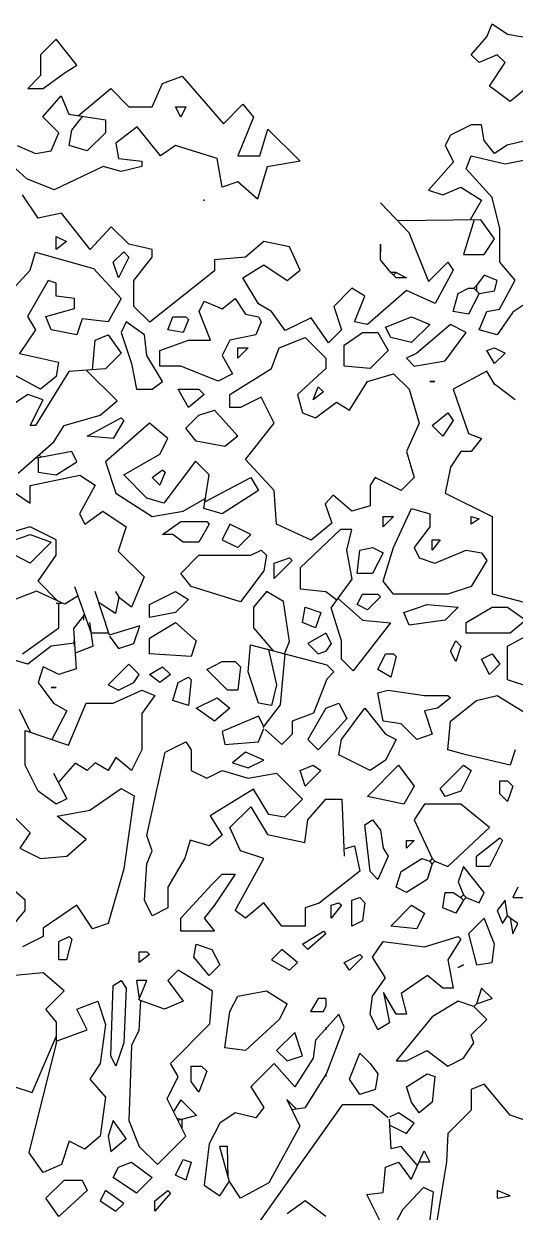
# Model space of a CAD drawing. Header units: millimetres. Extents: x 1211.91 to 1219.54, y 1029.16 to 1038.08.
# Drawn here: x 1215.802 to 1216.302, y 1036.826 to 1038.036 of the extents above; entities that cross this region are included whole.
import ezdxf

# ---------------------------------------------------------------- set-up
doc = ezdxf.new("R2010")
doc.units = ezdxf.units.MM
doc.header["$MEASUREMENT"] = 0
for name, color, linetype in [('Hojas01', 94, 'CONTINUOUS'), ('Hojas02', 62, 'CONTINUOUS'), ('Tronco', 34, 'CONTINUOUS')]:
    doc.layers.add(name, color=color, linetype=linetype)

msp = doc.modelspace()

# ---------------------------------------------------------------- linework, layer by layer
at = {"layer": 'Hojas01', "linetype": 'Continuous'}
for p, q in [((1215.9327, 1037.9516), (1215.9433, 1037.9754)), ((1215.9433, 1037.9754), (1215.9632, 1037.9829)), ((1215.9632, 1037.9829), (1216.0052, 1037.9343)), ((1215.8216, 1037.9413), (1215.8402, 1037.9626)), ((1215.8402, 1037.9626), (1215.848, 1037.9442)), ((1215.8576, 1037.9426), (1215.8905, 1037.9701)), ((1215.8905, 1037.9701), (1215.909, 1037.9516)), ((1215.909, 1037.9516), (1215.9327, 1037.9516)), ((1216.0052, 1037.9343), (1216.0251, 1037.9543)), ((1216.0251, 1037.9543), (1216.0357, 1037.9411)), ((1215.8377, 1037.9252), (1215.8216, 1037.9413)), ((1215.848, 1037.9442), (1215.8852, 1037.9384)), ((1215.8509, 1037.9279), (1215.8622, 1037.942)), ((1215.8852, 1037.9384), (1215.8852, 1037.9252)), ((1216.0357, 1037.9411), (1216.0198, 1037.9015)), ((1215.8298, 1037.9067), (1215.8377, 1037.9252)), ((1215.8482, 1037.912), (1215.8509, 1037.9279)), ((1215.8852, 1037.9252), (1215.8667, 1037.9067)), ((1215.9175, 1037.931), (1215.8958, 1037.9147)), ((1215.9412, 1037.9017), (1215.9175, 1037.931)), ((1216.0424, 1037.9015), (1216.0505, 1037.9289)), ((1216.0505, 1037.9289), (1216.0832, 1037.8962)), ((1216.2574, 1037.9331), (1216.2363, 1037.9226)), ((1216.268, 1037.9331), (1216.2574, 1037.9331)), ((1216.2706, 1037.9173), (1216.268, 1037.9331)), ((1215.7954, 1037.912), (1215.8139, 1037.9041)), ((1215.8667, 1037.9067), (1215.8482, 1037.912)), ((1215.8958, 1037.9147), (1215.8984, 1037.8988)), ((1215.9565, 1037.912), (1215.9412, 1037.9017)), ((1215.9987, 1037.8988), (1215.9565, 1037.912)), ((1216.2363, 1037.9226), (1216.231, 1037.912)), ((1216.231, 1037.912), (1216.2394, 1037.8954)), ((1216.2812, 1037.9041), (1216.2706, 1037.9173)), ((1216.2939, 1037.9126), (1216.2812, 1037.9041)), ((1216.3208, 1037.919), (1216.2939, 1037.9126)), ((1215.8051, 1037.8781), (1215.7745, 1037.906)), ((1215.8139, 1037.9041), (1215.8298, 1037.9067)), ((1216.0198, 1037.9015), (1216.0424, 1037.9015)), ((1216.2522, 1037.8883), (1216.2574, 1037.9015)), ((1216.2574, 1037.9015), (1216.2918, 1037.8935)), ((1216.2918, 1037.8935), (1216.3314, 1037.9015)), ((1215.883, 1037.8908), (1215.8329, 1037.8669)), ((1215.901, 1037.8856), (1215.883, 1037.8908)), ((1215.8984, 1037.8988), (1215.9222, 1037.8962)), ((1215.9222, 1037.8909), (1215.901, 1037.8856)), ((1215.9222, 1037.8962), (1215.9222, 1037.8909)), ((1216.004, 1037.8698), (1215.9987, 1037.8988)), ((1216.0499, 1037.8906), (1216.0398, 1037.8576)), ((1216.0832, 1037.8962), (1216.0499, 1037.8906)), ((1216.2394, 1037.8954), (1216.2141, 1037.8666)), ((1216.2786, 1037.8592), (1216.2522, 1037.8883)), ((1215.8329, 1037.8669), (1215.8051, 1037.8781)), ((1216.0198, 1037.8751), (1216.004, 1037.8698)), ((1216.0398, 1037.8576), (1216.0198, 1037.8751)), ((1216.2141, 1037.8666), (1216.2284, 1037.8619)), ((1216.2284, 1037.8619), (1216.2469, 1037.8698)), ((1216.2469, 1037.8698), (1216.268, 1037.8566)), ((1215.8166, 1037.8381), (1215.8007, 1037.8619)), ((1216.165, 1037.8539), (1216.1938, 1037.8236)), ((1216.268, 1037.8566), (1216.2564, 1037.8363)), ((1216.2865, 1037.8275), (1216.2786, 1037.8592)), ((1215.8403, 1037.8434), (1215.8166, 1037.8381)), ((1215.8696, 1037.8062), (1215.8403, 1037.8434)), ((1215.8911, 1037.8295), (1215.8696, 1037.8062)), ((1215.909, 1037.8117), (1215.8911, 1037.8295)), ((1216.2673, 1037.8364), (1216.183, 1037.8353)), ((1216.2603, 1037.8364), (1216.2495, 1037.8011)), ((1216.2812, 1037.817), (1216.2673, 1037.8364)), ((1216.2865, 1037.7932), (1216.2865, 1037.8275)), ((1216.1938, 1037.8236), (1216.214, 1037.7736)), ((1216.2706, 1037.8011), (1216.2812, 1037.817)), ((1215.8086, 1037.7853), (1215.8138, 1037.8034)), ((1215.8138, 1037.8034), (1215.8729, 1037.787)), ((1215.9327, 1037.8064), (1215.909, 1037.8117)), ((1215.9327, 1037.7985), (1215.9327, 1037.8064)), ((1216.0462, 1037.8143), (1216.0278, 1037.7985)), ((1216.0726, 1037.8091), (1216.0462, 1037.8143)), ((1216.0832, 1037.7853), (1216.0726, 1037.8091)), ((1215.9142, 1037.7747), (1215.9327, 1037.7985)), ((1216.0278, 1037.7985), (1215.9961, 1037.7959)), ((1215.9961, 1037.7959), (1215.9961, 1037.7845)), ((1216.0251, 1037.7774), (1216.0462, 1037.7906)), ((1216.0462, 1037.7906), (1216.07, 1037.7747)), ((1216.214, 1037.7736), (1216.2337, 1037.7932)), ((1216.2337, 1037.7932), (1216.239, 1037.7853)), ((1216.2495, 1037.8011), (1216.2706, 1037.8011)), ((1216.3021, 1037.775), (1216.2865, 1037.7932)), ((1215.7796, 1037.7536), (1215.8086, 1037.7853)), ((1215.8729, 1037.787), (1215.901, 1037.7563)), ((1215.9961, 1037.7845), (1215.9303, 1037.7322)), ((1216.07, 1037.7747), (1216.0832, 1037.7853)), ((1216.239, 1037.7853), (1216.2206, 1037.7512)), ((1215.827, 1037.7747), (1215.8057, 1037.7382)), ((1215.835, 1037.7721), (1215.827, 1037.7747)), ((1215.835, 1037.7589), (1215.835, 1037.7721)), ((1215.9142, 1037.7483), (1215.9142, 1037.7747)), ((1216.041, 1037.751), (1216.0251, 1037.7774)), ((1216.136, 1037.7668), (1216.1175, 1037.7483)), ((1216.1492, 1037.7589), (1216.136, 1037.7668)), ((1216.2861, 1037.7456), (1216.3021, 1037.775)), ((1216.3378, 1037.768), (1216.2999, 1037.7424)), ((1215.8535, 1037.7563), (1215.835, 1037.7589)), ((1215.8535, 1037.7462), (1215.8535, 1037.7563)), ((1215.901, 1037.7563), (1215.8878, 1037.7326)), ((1216.004, 1037.7457), (1216.0172, 1037.7563)), ((1216.0172, 1037.7563), (1216.0278, 1037.7404)), ((1216.1386, 1037.7325), (1216.1492, 1037.7589)), ((1216.1917, 1037.7644), (1216.1518, 1037.7299)), ((1216.2206, 1037.7512), (1216.1917, 1037.7644)), ((1215.8244, 1037.7382), (1215.8535, 1037.7462)), ((1215.9303, 1037.7322), (1215.9142, 1037.7483)), ((1215.9804, 1037.7433), (1215.9855, 1037.7536)), ((1215.9921, 1037.714), (1215.9804, 1037.7433)), ((1215.9855, 1037.7536), (1216.004, 1037.7457)), ((1216.0542, 1037.7431), (1216.041, 1037.751)), ((1216.068, 1037.7238), (1216.0542, 1037.7431)), ((1216.1175, 1037.7483), (1216.1254, 1037.7246)), ((1216.2654, 1037.7246), (1216.2733, 1037.7431)), ((1216.2733, 1037.7431), (1216.2861, 1037.7456)), ((1216.2999, 1037.7424), (1216.2838, 1037.7193)), ((1215.8057, 1037.7382), (1215.8139, 1037.7246)), ((1215.8298, 1037.7246), (1215.8244, 1037.7382)), ((1215.8616, 1037.7355), (1215.8562, 1037.7193)), ((1215.8878, 1037.7326), (1215.8616, 1037.7355)), ((1216.0278, 1037.7404), (1216.041, 1037.7378)), ((1216.0436, 1037.7325), (1216.0383, 1037.7193)), ((1216.041, 1037.7378), (1216.0436, 1037.7325)), ((1216.0944, 1037.7367), (1216.068, 1037.7238)), ((1216.112, 1037.7111), (1216.0944, 1037.7367)), ((1216.1518, 1037.7299), (1216.1386, 1037.7325)), ((1215.8139, 1037.7246), (1215.7978, 1037.7004)), ((1215.8562, 1037.7193), (1215.8298, 1037.7246)), ((1215.8746, 1037.714), (1215.8878, 1037.7193)), ((1215.8878, 1037.7193), (1215.901, 1037.7008)), ((1216.0383, 1037.7193), (1216.0119, 1037.714)), ((1216.1254, 1037.7246), (1216.112, 1037.7111)), ((1216.2838, 1037.7193), (1216.2654, 1037.7246)), ((1215.8719, 1037.6839), (1215.8746, 1037.714)), ((1215.9406, 1037.7035), (1215.9697, 1037.714)), ((1215.9697, 1037.714), (1215.9921, 1037.714)), ((1216.0119, 1037.714), (1216.004, 1037.6982)), ((1216.0542, 1037.685), (1216.0621, 1037.7061)), ((1216.0621, 1037.7061), (1216.0885, 1037.7167)), ((1216.0885, 1037.7167), (1216.1096, 1037.6955)), ((1215.7978, 1037.7004), (1215.8374, 1037.6916)), ((1215.901, 1037.7008), (1215.8851, 1037.6849)), ((1215.9406, 1037.6876), (1215.9406, 1037.7035)), ((1216.004, 1037.6982), (1216.0146, 1037.6797)), ((1216.1096, 1037.6955), (1216.1096, 1037.685)), ((1215.848, 1037.6819), (1215.8139, 1037.6269)), ((1215.8374, 1037.6916), (1215.835, 1037.6771)), ((1215.8851, 1037.6849), (1215.848, 1037.6819)), ((1215.8971, 1037.6522), (1215.8654, 1037.6834)), ((1215.962, 1037.6876), (1215.9406, 1037.6876)), ((1215.9998, 1037.6723), (1215.962, 1037.6876)), ((1216.0119, 1037.6586), (1216.0542, 1037.685)), ((1216.1096, 1037.685), (1216.0806, 1037.6586)), ((1216.2733, 1037.6823), (1216.239, 1037.6639)), ((1216.2812, 1037.6691), (1216.2733, 1037.6823)), ((1215.8192, 1037.6639), (1215.7902, 1037.6797)), ((1215.835, 1037.6771), (1215.8192, 1037.6639)), ((1216.0146, 1037.6797), (1215.9998, 1037.6723)), ((1216.1334, 1037.6427), (1216.1518, 1037.6718)), ((1216.1518, 1037.6718), (1216.1782, 1037.6797)), ((1216.1782, 1037.6797), (1216.1941, 1037.6639)), ((1215.806, 1037.6586), (1215.7664, 1037.6322)), ((1215.8218, 1037.6533), (1215.806, 1037.6586)), ((1216.0119, 1037.6454), (1216.0119, 1037.6586)), ((1216.0806, 1037.6586), (1216.0858, 1037.6401)), ((1216.1941, 1037.6639), (1216.2046, 1037.6295)), ((1216.239, 1037.6639), (1216.2548, 1037.619)), ((1216.3023, 1037.6533), (1216.2812, 1037.6691)), ((1215.8086, 1037.6269), (1215.8218, 1037.6533)), ((1215.8799, 1037.6375), (1215.8971, 1037.6522)), ((1216.0225, 1037.6454), (1216.0119, 1037.6454)), ((1216.0436, 1037.6559), (1216.0225, 1037.6454)), ((1216.0568, 1037.6295), (1216.0436, 1037.6559)), ((1216.099, 1037.6348), (1216.1202, 1037.6507)), ((1216.1202, 1037.6507), (1216.1334, 1037.6427)), ((1215.843, 1037.6269), (1215.8799, 1037.6375)), ((1216.0858, 1037.6401), (1216.099, 1037.6348)), ((1215.8139, 1037.6269), (1215.8086, 1037.6269)), ((1215.8325, 1037.6103), (1215.843, 1037.6269)), ((1215.9301, 1037.6295), (1215.8852, 1037.5899)), ((1215.9486, 1037.6137), (1215.9301, 1037.6295)), ((1216.0278, 1037.5926), (1216.0568, 1037.6295)), ((1216.2046, 1037.6295), (1216.1914, 1037.6005)), ((1215.7962, 1037.5786), (1215.8325, 1037.6103)), ((1215.9406, 1037.5979), (1215.9486, 1037.6137)), ((1216.2548, 1037.619), (1216.268, 1037.6137)), ((1216.268, 1037.6137), (1216.2574, 1037.6005)), ((1215.8509, 1037.6005), (1215.8133, 1037.5934)), ((1215.8197, 1037.5947), (1215.8174, 1037.5971)), ((1215.8562, 1037.5899), (1215.8509, 1037.6005)), ((1215.9037, 1037.5767), (1215.9406, 1037.5979)), ((1216.1914, 1037.6005), (1216.1994, 1037.5741)), ((1216.2469, 1037.6005), (1216.2363, 1037.5847)), ((1216.2574, 1037.6005), (1216.2469, 1037.6005)), ((1215.8166, 1037.594), (1215.8166, 1037.5794)), ((1215.835, 1037.5767), (1215.8562, 1037.5899)), ((1215.8852, 1037.5899), (1215.8958, 1037.5583)), ((1215.9769, 1037.5906), (1215.9447, 1037.548)), ((1215.9907, 1037.5769), (1215.9769, 1037.5906)), ((1216.0568, 1037.5609), (1216.0278, 1037.5926)), ((1216.2363, 1037.5847), (1216.231, 1037.5583)), ((1215.8086, 1037.5658), (1215.8591, 1037.5766)), ((1215.8166, 1037.5794), (1215.835, 1037.5767)), ((1215.8591, 1037.5766), (1215.8746, 1037.5662)), ((1215.9274, 1037.553), (1215.9037, 1037.5767)), ((1215.9853, 1037.5426), (1215.9907, 1037.5769)), ((1215.9863, 1037.5494), (1216.033, 1037.5741)), ((1216.033, 1037.5741), (1216.041, 1037.5609)), ((1216.1598, 1037.5741), (1216.1545, 1037.5662)), ((1216.1862, 1037.5609), (1216.1598, 1037.5741)), ((1216.1994, 1037.5741), (1216.1862, 1037.5609)), ((1215.7821, 1037.5659), (1215.8086, 1037.5481)), ((1215.8086, 1037.5481), (1215.8086, 1037.5658)), ((1215.8746, 1037.5662), (1215.8588, 1037.5371)), ((1216.041, 1037.5609), (1216.004, 1037.5371)), ((1216.0594, 1037.5266), (1216.0568, 1037.5609)), ((1216.1545, 1037.5662), (1216.1545, 1037.5451)), ((1215.8958, 1037.5583), (1215.9327, 1037.5345)), ((1215.9447, 1037.548), (1215.9274, 1037.553)), ((1215.9644, 1037.5398), (1215.9868, 1037.5526)), ((1215.9861, 1037.5476), (1215.9868, 1037.5527)), ((1216.1169, 1037.5562), (1216.1088, 1037.5473)), ((1216.136, 1037.5398), (1216.1169, 1037.5562)), ((1216.231, 1037.5583), (1216.2786, 1037.5345)), ((1215.8588, 1037.5371), (1215.8641, 1037.5266)), ((1215.8641, 1037.5266), (1215.8826, 1037.5398)), ((1215.8826, 1037.5398), (1215.9063, 1037.5239)), ((1215.9327, 1037.5345), (1215.9644, 1037.5398)), ((1216.004, 1037.5371), (1215.9853, 1037.5426)), ((1216.1088, 1037.5473), (1216.1154, 1037.5276)), ((1216.1545, 1037.5451), (1216.136, 1037.5398)), ((1216.0946, 1037.5103), (1216.0594, 1037.5266)), ((1216.1154, 1037.5276), (1216.0946, 1037.5103)), ((1216.2786, 1037.5345), (1216.2786, 1037.4557)), ((1215.8086, 1037.5239), (1215.7822, 1037.516)), ((1215.835, 1037.5107), (1215.8086, 1037.5239)), ((1215.9063, 1037.5239), (1215.898, 1037.499)), ((1216.1244, 1037.5213), (1216.0832, 1037.4822)), ((1216.136, 1037.5213), (1216.1244, 1037.5213)), ((1216.1307, 1037.5002), (1216.136, 1037.5213)), ((1215.835, 1037.4949), (1215.835, 1037.5107)), ((1216.1361, 1037.4707), (1216.1307, 1037.5002)), ((1215.8166, 1037.4685), (1215.835, 1037.4949)), ((1215.898, 1037.499), (1215.9245, 1037.4731)), ((1216.0832, 1037.4822), (1216.0832, 1037.4606)), ((1215.8365, 1037.4486), (1215.8166, 1037.4685)), ((1215.9245, 1037.4731), (1215.9116, 1037.4421)), ((1216.115, 1037.4414), (1216.1361, 1037.4707)), ((1215.8151, 1037.4583), (1215.7928, 1037.45)), ((1215.8438, 1037.4453), (1215.8151, 1037.4583)), ((1215.8564, 1037.4528), (1215.8438, 1037.4453)), ((1215.8535, 1037.4632), (1215.8706, 1037.4157)), ((1215.8892, 1037.4136), (1215.8746, 1037.4579)), ((1215.8988, 1037.4523), (1215.8955, 1037.4355)), ((1215.8997, 1037.4513), (1215.8958, 1037.4579)), ((1216.0489, 1037.4579), (1216.0357, 1037.4421)), ((1216.0663, 1037.4479), (1216.0489, 1037.4579)), ((1216.0832, 1037.4606), (1216.1096, 1037.4579)), ((1216.1096, 1037.4579), (1216.1208, 1037.4495)), ((1216.2786, 1037.4557), (1216.3192, 1037.4451)), ((1215.835, 1037.4461), (1215.8403, 1037.4461)), ((1215.8377, 1037.421), (1215.8377, 1037.4461)), ((1215.8955, 1037.4355), (1215.8779, 1037.4473)), ((1215.9116, 1037.4421), (1215.8997, 1037.4513)), ((1216.0357, 1037.4421), (1216.0357, 1037.421)), ((1216.0724, 1037.4071), (1216.0663, 1037.4479)), ((1216.1254, 1037.4078), (1216.115, 1037.4414)), ((1216.1219, 1037.4508), (1216.1466, 1037.4289)), ((1215.8628, 1037.4331), (1215.8525, 1037.4203)), ((1215.8628, 1037.4342), (1215.8628, 1037.4289)), ((1216.1466, 1037.4289), (1216.1751, 1037.426)), ((1215.8007, 1037.3946), (1215.8377, 1037.421)), ((1215.8525, 1037.4203), (1215.8555, 1037.3794)), ((1215.8725, 1037.4022), (1215.8694, 1037.4263)), ((1215.8884, 1037.4157), (1215.8704, 1037.4157)), ((1215.9202, 1037.423), (1215.8889, 1037.4135)), ((1215.9142, 1037.4051), (1215.9202, 1037.423)), ((1216.0357, 1037.421), (1216.0555, 1037.3979)), ((1216.1751, 1037.426), (1216.1373, 1037.3774)), ((1215.8535, 1037.4055), (1215.8298, 1037.4025)), ((1215.8538, 1037.4025), (1215.8534, 1037.4078)), ((1215.8894, 1037.4127), (1215.8984, 1037.3999)), ((1215.8984, 1037.3999), (1215.9142, 1037.4051)), ((1216.0304, 1037.3761), (1216.0329, 1037.4038)), ((1216.0329, 1037.4038), (1216.1103, 1037.3834)), ((1216.0674, 1037.3947), (1216.0724, 1037.4071)), ((1216.1254, 1037.3893), (1216.1254, 1037.4078)), ((1215.806, 1037.384), (1215.7796, 1037.3919)), ((1215.8298, 1037.4025), (1215.806, 1037.384)), ((1215.8725, 1037.4022), (1215.8543, 1037.3954)), ((1216.0489, 1037.3996), (1216.0538, 1037.3983)), ((1216.0511, 1037.3989), (1216.0594, 1037.3629)), ((1216.0634, 1037.3428), (1216.068, 1037.3945)), ((1215.8218, 1037.3814), (1215.8166, 1037.3655)), ((1215.8377, 1037.3735), (1215.8218, 1037.3814)), ((1215.8555, 1037.3794), (1215.8377, 1037.3735)), ((1216.1103, 1037.3834), (1216.1175, 1037.3761)), ((1216.1373, 1037.3774), (1216.1254, 1037.3893)), ((1216.041, 1037.3444), (1216.0304, 1037.3761)), ((1216.1103, 1037.3688), (1216.0968, 1037.334)), ((1216.1175, 1037.3761), (1216.1103, 1037.3688)), ((1215.8166, 1037.3655), (1215.8324, 1037.3444)), ((1215.8931, 1037.3444), (1215.9222, 1037.3576)), ((1215.9222, 1037.3576), (1215.9354, 1037.3523)), ((1216.0594, 1037.3629), (1216.0542, 1037.3418)), ((1215.8324, 1037.3444), (1215.8457, 1037.3365)), ((1215.8475, 1037.3015), (1215.8655, 1037.3444)), ((1215.8655, 1037.3444), (1215.8931, 1037.3444)), ((1215.9354, 1037.3523), (1215.9222, 1037.3339)), ((1216.0542, 1037.3418), (1216.041, 1037.3444)), ((1216.0455, 1037.3196), (1216.0634, 1037.3428)), ((1215.7973, 1037.3381), (1215.809, 1037.3146)), ((1215.8457, 1037.3365), (1215.8306, 1037.3073)), ((1215.9222, 1037.3339), (1215.9222, 1037.2969)), ((1216.041, 1037.3312), (1216.004, 1037.3154)), ((1216.0462, 1037.3207), (1216.041, 1037.3312)), ((1216.0968, 1037.334), (1216.0753, 1037.3259)), ((1216.041, 1037.3048), (1216.0465, 1037.3187)), ((1216.0753, 1037.3259), (1216.0753, 1037.3127)), ((1215.8034, 1037.2811), (1215.8034, 1037.3164)), ((1215.8034, 1037.3164), (1215.8475, 1037.3015)), ((1216.004, 1037.3154), (1216.0066, 1037.3022)), ((1216.0647, 1037.3022), (1216.0478, 1037.3175)), ((1216.0753, 1037.3127), (1216.0647, 1037.3022)), ((1215.9222, 1037.2969), (1215.9116, 1037.2758)), ((1215.9274, 1037.2097), (1215.9461, 1037.2943)), ((1215.9461, 1037.2943), (1215.967, 1037.3048)), ((1215.967, 1037.3048), (1215.9723, 1037.2969)), ((1215.9723, 1037.2969), (1215.9723, 1037.2758)), ((1216.0066, 1037.3022), (1216.041, 1037.3048)), ((1215.8542, 1037.2833), (1215.8376, 1037.2643)), ((1215.8667, 1037.2758), (1215.8542, 1037.2833)), ((1215.8746, 1037.2837), (1215.8667, 1037.2758)), ((1215.8878, 1037.2758), (1215.8746, 1037.2837)), ((1215.8958, 1037.289), (1215.8878, 1037.2758)), ((1215.9116, 1037.2758), (1215.8958, 1037.289)), ((1215.8166, 1037.2547), (1215.8034, 1037.2811)), ((1215.8324, 1037.2731), (1215.8459, 1037.2469)), ((1215.9723, 1037.2758), (1215.9882, 1037.2679)), ((1215.9882, 1037.2679), (1216.004, 1037.2758)), ((1216.004, 1037.2758), (1216.0304, 1037.2679)), ((1216.0304, 1037.2679), (1216.0594, 1037.2731)), ((1216.0594, 1037.2731), (1216.0858, 1037.2467)), ((1215.835, 1037.2415), (1215.8166, 1037.2547)), ((1215.8459, 1037.2469), (1215.835, 1037.2415)), ((1215.8694, 1037.2353), (1215.9012, 1037.2574)), ((1215.9012, 1037.2574), (1215.9144, 1037.25)), ((1215.9144, 1037.25), (1215.9037, 1037.1755)), ((1216.0359, 1037.2569), (1215.9916, 1037.2297)), ((1216.0515, 1037.2309), (1216.0359, 1037.2569)), ((1216.0858, 1037.2467), (1216.0674, 1037.2283)), ((1216.0911, 1037.2256), (1216.1096, 1037.2467)), ((1216.1096, 1037.2467), (1216.1257, 1037.2467)), ((1216.1257, 1037.2467), (1216.1281, 1037.1887)), ((1215.836, 1037.2293), (1215.8694, 1037.2353)), ((1216.0119, 1037.2177), (1216.033, 1037.2388)), ((1216.033, 1037.2388), (1216.0501, 1037.2106)), ((1215.7875, 1037.2335), (1215.8086, 1037.2124)), ((1215.8655, 1037.2057), (1215.836, 1037.2293)), ((1215.9916, 1037.2297), (1216.004, 1037.2098)), ((1216.0674, 1037.2283), (1216.0515, 1037.2309)), ((1216.0882, 1037.2025), (1216.0911, 1037.2256)), ((1215.8086, 1037.2124), (1215.7981, 1037.1966)), ((1215.9327, 1037.1939), (1215.9274, 1037.2097)), ((1216.004, 1037.2098), (1215.9908, 1037.1992)), ((1216.0225, 1037.1939), (1216.0119, 1037.2177)), ((1216.0501, 1037.2106), (1216.0882, 1037.2025)), ((1215.8459, 1037.1887), (1215.8655, 1037.2057)), ((1215.9715, 1037.2048), (1215.9659, 1037.1864)), ((1215.9908, 1037.1992), (1215.9715, 1037.2048)), ((1216.1295, 1037.1962), (1216.1386, 1037.1992)), ((1216.1386, 1037.1992), (1216.1439, 1037.1731)), ((1215.7981, 1037.1966), (1215.8192, 1037.186)), ((1215.8192, 1037.186), (1215.8459, 1037.1887)), ((1215.9274, 1037.1807), (1215.9327, 1037.1939)), ((1215.9659, 1037.1864), (1215.9486, 1037.157)), ((1216.0172, 1037.1332), (1216.0462, 1037.186)), ((1216.0462, 1037.186), (1216.0225, 1037.1939)), ((1215.9037, 1037.1755), (1215.8878, 1037.12)), ((1215.9248, 1037.1438), (1215.9274, 1037.1807)), ((1215.8034, 1037.1438), (1215.7822, 1037.1623)), ((1216.1439, 1037.1731), (1216.1027, 1037.1406)), ((1215.9486, 1037.157), (1215.9486, 1037.1359)), ((1215.8034, 1037.1332), (1215.8034, 1037.1438)), ((1215.856, 1037.1386), (1215.8218, 1037.1151)), ((1215.872, 1037.1147), (1215.856, 1037.1386)), ((1215.9327, 1037.1279), (1215.9248, 1037.1438)), ((1216.0462, 1037.1411), (1216.0278, 1037.1253)), ((1216.0647, 1037.1174), (1216.0462, 1037.1411)), ((1216.1027, 1037.1406), (1216.0885, 1037.1359)), ((1215.777, 1037.1015), (1215.8034, 1037.1332)), ((1215.9486, 1037.1359), (1215.9327, 1037.1279)), ((1216.0278, 1037.1253), (1216.0172, 1037.1332)), ((1216.0885, 1037.1359), (1216.0885, 1037.1174)), ((1215.8218, 1037.1151), (1215.8218, 1037.1068)), ((1215.8878, 1037.12), (1215.872, 1037.1147)), ((1216.0885, 1037.1174), (1216.0647, 1037.1174)), ((1215.8218, 1037.1068), (1215.8007, 1037.0963)), ((1216.1571, 1037.0857), (1216.1677, 1037.1015)), ((1216.1677, 1037.1015), (1216.2099, 1037.0963)), ((1216.2099, 1037.0963), (1216.2442, 1037.1068)), ((1216.2469, 1037.1042), (1216.2337, 1037.0831)), ((1216.2442, 1037.1068), (1216.2469, 1037.1042)), ((1216.1703, 1037.0646), (1216.1571, 1037.0857)), ((1216.2337, 1037.0831), (1216.239, 1037.054)), ((1215.8218, 1037.0699), (1215.7928, 1037.0672)), ((1215.843, 1037.0514), (1215.8218, 1037.0699)), ((1215.9591, 1037.0725), (1215.9486, 1037.0619)), ((1215.9941, 1037.051), (1215.9591, 1037.0725)), ((1216.1571, 1037.0461), (1216.1703, 1037.0646)), ((1216.2128, 1037.0671), (1216.1862, 1037.0486)), ((1216.2284, 1037.054), (1216.2128, 1037.0671)), ((1215.9274, 1037.0619), (1215.9169, 1037.0619)), ((1215.9169, 1037.0619), (1215.9195, 1037.0435)), ((1215.919, 1037.0421), (1215.9274, 1037.0619)), ((1215.9486, 1037.0619), (1215.9644, 1037.0408)), ((1216.239, 1037.054), (1216.2284, 1037.054)), ((1215.8245, 1037.0329), (1215.843, 1037.0514)), ((1215.8562, 1037.0329), (1215.8773, 1037.0408)), ((1215.9451, 1037.0326), (1215.9198, 1037.0419)), ((1215.9644, 1037.0408), (1215.9451, 1037.0326)), ((1215.9915, 1037.0177), (1215.9941, 1037.051)), ((1216.1545, 1037.0276), (1216.1571, 1037.0461)), ((1216.1809, 1037.0276), (1216.1682, 1037.0498)), ((1216.1682, 1037.0498), (1216.1744, 1037.019)), ((1216.1862, 1037.0486), (1216.1914, 1037.0276)), ((1215.8352, 1037.0196), (1215.8245, 1037.0329)), ((1215.8667, 1037.0118), (1215.8562, 1037.0329)), ((1215.8353, 1036.9983), (1215.8352, 1037.0196)), ((1215.9512, 1036.9775), (1215.9915, 1037.0177)), ((1216.1227, 1037.0278), (1216.099, 1037.0012)), ((1216.1281, 1037.0144), (1216.1227, 1037.0278)), ((1216.1624, 1037.0118), (1216.1545, 1037.0276)), ((1216.1744, 1037.019), (1216.1624, 1037.0118)), ((1216.1914, 1037.0276), (1216.1809, 1037.0276)), ((1215.8105, 1036.9478), (1215.8353, 1037.0056)), ((1215.836, 1037.0006), (1215.8667, 1037.0118)), ((1216.099, 1037.0012), (1216.0964, 1036.9827)), ((1216.0964, 1036.9827), (1216.0779, 1036.9537)), ((1215.9591, 1036.9643), (1215.9512, 1036.9775)), ((1216.0568, 1036.9775), (1216.033, 1036.9537)), ((1216.0779, 1036.9537), (1216.0568, 1036.9775)), ((1215.9478, 1036.9416), (1215.9591, 1036.9643)), ((1216.2706, 1036.9563), (1216.2574, 1036.9511)), ((1216.297, 1036.9247), (1216.2706, 1036.9563)), ((1215.7928, 1036.9537), (1215.8105, 1036.9478)), ((1216.033, 1036.9537), (1216.0462, 1036.9326)), ((1216.2574, 1036.9511), (1216.2574, 1036.9299)), ((1215.9618, 1036.9405), (1215.9545, 1036.9284)), ((1215.9777, 1036.9245), (1215.9618, 1036.9405)), ((1216.0462, 1036.9326), (1216.0383, 1036.922)), ((1216.173, 1036.922), (1216.1571, 1036.9352)), ((1215.9622, 1036.9204), (1215.9578, 1036.9216)), ((1215.9777, 1036.9245), (1215.9589, 1036.9195)), ((1216.0172, 1036.9273), (1216.0014, 1036.9167)), ((1216.0383, 1036.922), (1216.0172, 1036.9273)), ((1216.1835, 1036.9273), (1216.1743, 1036.9227)), ((1216.176, 1036.8905), (1216.1743, 1036.9208)), ((1216.1994, 1036.9167), (1216.1835, 1036.9273)), ((1216.2574, 1036.9299), (1216.2337, 1036.9062)), ((1216.3208, 1036.9167), (1216.297, 1036.9247)), ((1216.0014, 1036.9167), (1215.9908, 1036.8956)), ((1216.1747, 1036.9145), (1216.1914, 1036.9062)), ((1216.1914, 1036.9062), (1216.1994, 1036.9167)), ((1216.2337, 1036.9062), (1216.2321, 1036.8774)), ((1216.0093, 1036.893), (1216.0012, 1036.893)), ((1216.0012, 1036.893), (1216.011, 1036.8573)), ((1216.0099, 1036.8614), (1216.0093, 1036.893)), ((1216.1862, 1036.893), (1216.176, 1036.8905)), ((1216.2028, 1036.8737), (1216.1862, 1036.893)), ((1216.1962, 1036.8593), (1216.2095, 1036.8885)), ((1216.2095, 1036.8885), (1216.2152, 1036.8771)), ((1216.1677, 1036.846), (1216.1703, 1036.8719)), ((1216.1703, 1036.8719), (1216.1835, 1036.8771)), ((1216.1835, 1036.8771), (1216.1962, 1036.8593)), ((1216.2152, 1036.8771), (1216.2044, 1036.8771)), ((1216.2321, 1036.8774), (1216.2222, 1036.8147)), ((1216.0014, 1036.8428), (1216.0113, 1036.8576)), ((1216.0225, 1036.8402), (1216.0107, 1036.8584)), ((1216.209, 1036.8513), (1216.1875, 1036.8283)), ((1216.2189, 1036.8463), (1216.209, 1036.8513)), ((1216.1513, 1036.8439), (1216.1677, 1036.846)), ((1216.173, 1036.8006), (1216.1513, 1036.8439)), ((1216.213, 1036.7979), (1216.2189, 1036.8463)), ((1216.1875, 1036.8283), (1216.173, 1036.8006))]:
    msp.add_line(p, q, dxfattribs=at)
at = {"layer": 'Hojas02', "linetype": 'Continuous'}
for p, q in [((1216.2733, 1038.0229), (1216.2786, 1038.0361)), ((1216.2786, 1038.0361), (1216.2944, 1038.0255)), ((1215.835, 1038.0203), (1215.8192, 1038.0044)), ((1215.8562, 1037.9939), (1215.835, 1038.0203)), ((1216.2574, 1038.0044), (1216.2733, 1038.0229)), ((1216.2944, 1038.0255), (1216.3102, 1038.0229)), ((1215.8192, 1038.0044), (1215.8192, 1037.9833)), ((1216.2654, 1037.9965), (1216.2574, 1038.0044)), ((1216.2838, 1038.0044), (1216.2654, 1037.9965)), ((1216.2759, 1037.9727), (1216.2918, 1037.9965)), ((1216.2918, 1037.9965), (1216.2838, 1038.0044)), ((1215.8218, 1037.9701), (1215.843, 1037.9859)), ((1215.843, 1037.9859), (1215.8562, 1037.9939)), ((1215.8192, 1037.9833), (1215.806, 1037.9701)), ((1216.297, 1037.9569), (1216.2759, 1037.9727)), ((1216.3261, 1037.9807), (1216.297, 1037.9569)), ((1215.806, 1037.9701), (1215.8218, 1037.9701)), ((1215.9618, 1037.9411), (1215.9565, 1037.9516)), ((1215.9565, 1037.9516), (1215.967, 1037.9516)), ((1215.967, 1037.9516), (1215.9618, 1037.9411)), ((1215.835, 1037.8064), (1215.835, 1037.8196)), ((1215.835, 1037.8196), (1215.8456, 1037.8143)), ((1215.8456, 1037.8143), (1215.835, 1037.8064)), ((1215.8931, 1037.7932), (1215.9037, 1037.8038)), ((1215.9037, 1037.8038), (1215.909, 1037.7985)), ((1216.165, 1037.8038), (1216.165, 1037.8117)), ((1216.165, 1037.8117), (1216.165, 1037.8038)), ((1216.165, 1037.7959), (1216.165, 1037.8038)), ((1215.8984, 1037.7774), (1215.8931, 1037.7932)), ((1215.909, 1037.7985), (1215.8984, 1037.7774)), ((1216.1756, 1037.7827), (1216.165, 1037.7959)), ((1216.1809, 1037.7827), (1216.1756, 1037.7827)), ((1216.1782, 1037.78), (1216.1756, 1037.7827)), ((1216.1809, 1037.7827), (1216.1782, 1037.78)), ((1216.1809, 1037.7774), (1216.1782, 1037.78)), ((1216.1809, 1037.7827), (1216.1914, 1037.7774)), ((1216.2706, 1037.78), (1216.2627, 1037.7695)), ((1216.2838, 1037.7747), (1216.2706, 1037.78)), ((1216.1914, 1037.7774), (1216.1809, 1037.7774)), ((1216.2442, 1037.7615), (1216.2548, 1037.7668)), ((1216.2548, 1037.7668), (1216.2601, 1037.7668)), ((1216.2627, 1037.7695), (1216.2601, 1037.7668)), ((1216.2627, 1037.7642), (1216.2601, 1037.7668)), ((1216.2627, 1037.7695), (1216.2627, 1037.7642)), ((1216.2812, 1037.7642), (1216.2838, 1037.7747)), ((1216.239, 1037.7431), (1216.2442, 1037.7615)), ((1216.2654, 1037.7615), (1216.2548, 1037.7404)), ((1216.2654, 1037.7615), (1216.2627, 1037.7642)), ((1216.2654, 1037.7615), (1216.2812, 1037.7642)), ((1216.2548, 1037.7404), (1216.239, 1037.7431)), ((1215.9063, 1037.7325), (1215.901, 1037.7219)), ((1215.9248, 1037.7193), (1215.9063, 1037.7325)), ((1215.9486, 1037.7246), (1215.9538, 1037.7378)), ((1215.9538, 1037.7378), (1215.967, 1037.7378)), ((1215.9697, 1037.7351), (1215.9644, 1037.7219)), ((1215.967, 1037.7378), (1215.9697, 1037.7351)), ((1216.1703, 1037.7272), (1216.1967, 1037.7378)), ((1216.1967, 1037.7378), (1216.2152, 1037.7299)), ((1216.2152, 1037.7299), (1216.1967, 1037.7114)), ((1216.2363, 1037.7299), (1216.202, 1037.7008)), ((1216.2522, 1037.7219), (1216.2363, 1037.7299)), ((1215.901, 1037.7219), (1215.9116, 1037.6903)), ((1215.9274, 1037.6982), (1215.9248, 1037.7193)), ((1215.9644, 1037.7219), (1215.9486, 1037.7246)), ((1216.1281, 1037.7087), (1216.1466, 1037.7219)), ((1216.1466, 1037.7219), (1216.1624, 1037.7219)), ((1216.1624, 1037.7219), (1216.173, 1037.7035)), ((1216.1756, 1037.7167), (1216.1703, 1037.7272)), ((1216.231, 1037.6929), (1216.2522, 1037.7219)), ((1216.0304, 1037.7061), (1216.0198, 1037.6955)), ((1216.0198, 1037.6955), (1216.0198, 1037.7061)), ((1216.0198, 1037.7061), (1216.0304, 1037.7061)), ((1216.1281, 1037.6876), (1216.1281, 1037.7087)), ((1216.1967, 1037.7114), (1216.1756, 1037.7167)), ((1216.2733, 1037.7035), (1216.2812, 1037.7061)), ((1216.2812, 1037.7061), (1216.2918, 1037.7008)), ((1215.9433, 1037.6718), (1215.9274, 1037.6982)), ((1216.173, 1037.7035), (1216.1545, 1037.685)), ((1216.202, 1037.7008), (1216.1914, 1037.6955)), ((1216.1914, 1037.6955), (1216.1994, 1037.6876)), ((1216.2812, 1037.6903), (1216.2733, 1037.7035)), ((1216.2918, 1037.7008), (1216.2812, 1037.6903)), ((1215.9116, 1037.6903), (1215.9169, 1037.6639)), ((1216.1545, 1037.685), (1216.1281, 1037.6876)), ((1216.1994, 1037.6876), (1216.231, 1037.6929)), ((1215.9327, 1037.6639), (1215.9433, 1037.6718)), ((1216.2205, 1037.6718), (1216.2152, 1037.6718)), ((1216.2152, 1037.6718), (1216.2205, 1037.6718)), ((1215.9169, 1037.6639), (1215.9327, 1037.6639)), ((1215.9697, 1037.6454), (1215.9591, 1037.6639)), ((1215.9591, 1037.6639), (1215.9802, 1037.6639)), ((1215.9855, 1037.6586), (1215.9697, 1037.6454)), ((1215.9802, 1037.6639), (1215.9855, 1037.6586)), ((1216.0964, 1037.6533), (1216.1017, 1037.6665)), ((1216.107, 1037.6612), (1216.0964, 1037.6533)), ((1216.1017, 1037.6665), (1216.107, 1037.6612)), ((1215.8667, 1037.6163), (1215.901, 1037.6348)), ((1215.901, 1037.6348), (1215.9037, 1037.6322)), ((1215.967, 1037.6243), (1215.9802, 1037.6375)), ((1215.9802, 1037.6375), (1215.9961, 1037.6427)), ((1215.9961, 1037.6427), (1216.0198, 1037.6163)), ((1216.2178, 1037.6269), (1216.2337, 1037.6401)), ((1216.2337, 1037.6401), (1216.239, 1037.6322)), ((1215.9037, 1037.6322), (1215.8931, 1037.6137)), ((1215.9776, 1037.6111), (1215.967, 1037.6243)), ((1216.2284, 1037.6163), (1216.2178, 1037.6269)), ((1216.239, 1037.6322), (1216.2284, 1037.6163)), ((1215.8931, 1037.6137), (1215.8667, 1037.6163)), ((1216.0066, 1037.6058), (1215.9776, 1037.6111)), ((1216.0198, 1037.6163), (1216.0066, 1037.6058)), ((1215.9327, 1037.5741), (1215.9433, 1037.582)), ((1215.9406, 1037.5662), (1215.9327, 1037.5741)), ((1215.9459, 1037.5794), (1215.9406, 1037.5662)), ((1215.9433, 1037.582), (1215.9459, 1037.5794)), ((1216.1782, 1037.5028), (1216.1967, 1037.5424)), ((1216.1967, 1037.5424), (1216.2152, 1037.5371)), ((1216.2152, 1037.5371), (1216.2152, 1037.5239)), ((1215.9433, 1037.516), (1215.9618, 1037.5292)), ((1215.9618, 1037.5292), (1215.9882, 1037.5292)), ((1215.9908, 1037.5266), (1215.9802, 1037.5081)), ((1215.9882, 1037.5292), (1215.9908, 1037.5266)), ((1216.0119, 1037.5266), (1216.004, 1037.5107)), ((1216.033, 1037.516), (1216.0119, 1037.5266)), ((1216.1782, 1037.5345), (1216.1677, 1037.5239)), ((1216.1677, 1037.5239), (1216.1677, 1037.5345)), ((1216.1677, 1037.5345), (1216.1782, 1037.5345)), ((1216.2574, 1037.5266), (1216.2574, 1037.5345)), ((1216.2574, 1037.5345), (1216.2654, 1037.5319)), ((1216.2654, 1037.5319), (1216.2574, 1037.5266)), ((1215.7928, 1037.5107), (1215.8086, 1037.516)), ((1215.8086, 1037.516), (1215.8298, 1037.5081)), ((1215.9538, 1037.516), (1215.9433, 1037.516)), ((1215.9644, 1037.5081), (1215.9538, 1037.516)), ((1216.0198, 1037.5028), (1216.033, 1037.516)), ((1216.2152, 1037.5239), (1216.1994, 1037.5028)), ((1215.8298, 1037.5081), (1215.8086, 1037.487)), ((1215.9802, 1037.5081), (1215.9644, 1037.5081)), ((1216.004, 1037.5107), (1216.0198, 1037.5028)), ((1216.033, 1037.4949), (1216.0436, 1037.5002)), ((1216.0436, 1037.5002), (1216.0489, 1037.4949)), ((1216.1413, 1037.4764), (1216.1439, 1037.5002)), ((1216.1439, 1037.5002), (1216.1571, 1037.5028)), ((1216.1571, 1037.5028), (1216.1677, 1037.4975)), ((1216.1677, 1037.4685), (1216.1782, 1037.5028)), ((1216.1994, 1037.5028), (1216.2046, 1037.4923)), ((1216.2258, 1037.5107), (1216.2178, 1037.5002)), ((1216.2178, 1037.5002), (1216.2178, 1037.5107)), ((1216.2178, 1037.5107), (1216.2258, 1037.5107)), ((1216.2205, 1037.487), (1216.2522, 1037.5002)), ((1216.2522, 1037.5002), (1216.268, 1037.4975)), ((1215.8086, 1037.487), (1215.7928, 1037.4949)), ((1215.9618, 1037.4764), (1215.9802, 1037.4949)), ((1215.9802, 1037.4949), (1216.0014, 1037.4949)), ((1216.0014, 1037.4949), (1216.033, 1037.4949)), ((1216.0489, 1037.4949), (1216.0462, 1037.4791)), ((1216.0568, 1037.487), (1216.0726, 1037.4923)), ((1216.0753, 1037.4896), (1216.0568, 1037.4711)), ((1216.0726, 1037.4923), (1216.0753, 1037.4896)), ((1216.1677, 1037.4975), (1216.1571, 1037.4764)), ((1216.2046, 1037.4923), (1216.2205, 1037.487)), ((1216.2733, 1037.4896), (1216.2574, 1037.4632)), ((1216.268, 1037.4975), (1216.2733, 1037.4896)), ((1215.9723, 1037.4632), (1215.9618, 1037.4764)), ((1216.0462, 1037.4791), (1216.0225, 1037.4474)), ((1216.0568, 1037.4711), (1216.0568, 1037.487)), ((1216.1571, 1037.4764), (1216.1413, 1037.4764)), ((1216.1782, 1037.4553), (1216.1677, 1037.4685)), ((1215.9301, 1037.4447), (1215.9565, 1037.4579)), ((1215.9565, 1037.4579), (1215.9697, 1037.45)), ((1216.0225, 1037.4474), (1215.9723, 1037.4632)), ((1216.1413, 1037.4447), (1216.1466, 1037.4553)), ((1216.1466, 1037.4553), (1216.1624, 1037.4553)), ((1216.165, 1037.4527), (1216.1518, 1037.4395)), ((1216.1624, 1037.4553), (1216.165, 1037.4527)), ((1216.2337, 1037.4553), (1216.1782, 1037.4553)), ((1216.2574, 1037.4632), (1216.2337, 1037.4553)), ((1215.9301, 1037.4315), (1215.9301, 1037.4447)), ((1215.9697, 1037.45), (1215.9565, 1037.4368)), ((1216.0858, 1037.4263), (1216.0885, 1037.4421)), ((1216.0885, 1037.4421), (1216.1043, 1037.4368)), ((1216.1518, 1037.4395), (1216.1413, 1037.4447)), ((1216.1888, 1037.4368), (1216.2126, 1037.4447)), ((1216.2126, 1037.4447), (1216.2442, 1037.4421)), ((1216.2442, 1037.4421), (1216.231, 1037.4289)), ((1216.2522, 1037.4263), (1216.2786, 1037.4421)), ((1216.2786, 1037.4421), (1216.2944, 1037.4421)), ((1216.2944, 1037.4421), (1216.3129, 1037.4289)), ((1215.9565, 1037.4368), (1215.9301, 1037.4315)), ((1216.1043, 1037.4368), (1216.099, 1037.421)), ((1216.1941, 1037.4236), (1216.1888, 1037.4368)), ((1216.231, 1037.4289), (1216.1941, 1037.4236)), ((1216.3129, 1037.4289), (1216.297, 1037.4157)), ((1215.9301, 1037.4104), (1215.9565, 1037.4263)), ((1215.9565, 1037.4263), (1215.9776, 1037.4078)), ((1216.099, 1037.421), (1216.0858, 1037.4263)), ((1216.1096, 1037.4157), (1216.0911, 1037.4051)), ((1216.1096, 1037.4157), (1216.1149, 1037.4051)), ((1216.2522, 1037.4157), (1216.2522, 1037.4263)), ((1216.297, 1037.4157), (1216.2522, 1037.4157)), ((1216.2944, 1037.4025), (1216.3287, 1037.421)), ((1215.9301, 1037.3946), (1215.9301, 1037.4104)), ((1215.9776, 1037.4078), (1215.9723, 1037.3919)), ((1216.0911, 1037.4051), (1216.1017, 1037.3946)), ((1216.1149, 1037.4051), (1216.1096, 1037.3972)), ((1216.2363, 1037.3972), (1216.2416, 1037.4078)), ((1216.2416, 1037.4078), (1216.2469, 1037.4025)), ((1215.9723, 1037.3919), (1215.9301, 1037.3946)), ((1216.1017, 1037.3946), (1216.1096, 1037.3972)), ((1216.1624, 1037.3787), (1216.1703, 1037.3946)), ((1216.1703, 1037.3946), (1216.1782, 1037.3946)), ((1216.1809, 1037.3919), (1216.1756, 1037.3708)), ((1216.1782, 1037.3946), (1216.1809, 1037.3919)), ((1216.2416, 1037.3867), (1216.2363, 1037.3972)), ((1216.2469, 1037.4025), (1216.2416, 1037.3867)), ((1216.268, 1037.3893), (1216.2786, 1037.3946)), ((1216.2786, 1037.3946), (1216.2865, 1037.384)), ((1216.2944, 1037.3682), (1216.2944, 1037.4025)), ((1215.909, 1037.384), (1215.8878, 1037.3629)), ((1215.9195, 1037.3735), (1215.909, 1037.384)), ((1215.9301, 1037.3735), (1215.9433, 1037.3814)), ((1215.9433, 1037.3814), (1215.9512, 1037.3735)), ((1215.9882, 1037.3787), (1216.004, 1037.3867)), ((1216.004, 1037.3867), (1216.0172, 1037.3867)), ((1216.0172, 1037.3867), (1216.0225, 1037.3814)), ((1216.0225, 1037.3814), (1216.0198, 1037.3576)), ((1216.2759, 1037.3735), (1216.268, 1037.3893)), ((1216.2865, 1037.384), (1216.2759, 1037.3735)), ((1215.9142, 1037.3655), (1215.9195, 1037.3735)), ((1215.9406, 1037.3655), (1215.9301, 1037.3735)), ((1215.9512, 1037.3735), (1215.9406, 1037.3655)), ((1215.9591, 1037.3655), (1215.9697, 1037.3708)), ((1215.9697, 1037.3708), (1215.9723, 1037.3682)), ((1215.9723, 1037.3682), (1215.9697, 1037.3418)), ((1216.0093, 1037.3576), (1215.9882, 1037.3787)), ((1216.1756, 1037.3708), (1216.1624, 1037.3787)), ((1216.3182, 1037.3603), (1216.2944, 1037.3682)), ((1215.835, 1037.3603), (1215.8298, 1037.3603)), ((1215.8298, 1037.3603), (1215.835, 1037.3603)), ((1215.8878, 1037.3629), (1215.8984, 1037.3576)), ((1215.8984, 1037.3576), (1215.9142, 1037.3655)), ((1215.9538, 1037.3471), (1215.9591, 1037.3655)), ((1216.0198, 1037.3576), (1216.0093, 1037.3576)), ((1216.1624, 1037.355), (1216.173, 1037.3576)), ((1216.1677, 1037.3259), (1216.1624, 1037.355)), ((1216.173, 1037.3576), (1216.2099, 1037.3523)), ((1215.9697, 1037.3418), (1215.9538, 1037.3471)), ((1215.9776, 1037.3391), (1215.9987, 1037.3497)), ((1215.9987, 1037.3497), (1216.0119, 1037.3391)), ((1216.1096, 1037.3391), (1216.1228, 1037.3444)), ((1216.1228, 1037.3444), (1216.1307, 1037.3286)), ((1216.2099, 1037.3523), (1216.2337, 1037.3523)), ((1216.2363, 1037.3497), (1216.2231, 1037.3391)), ((1216.2337, 1037.3523), (1216.2363, 1037.3497)), ((1216.2363, 1037.3259), (1216.2627, 1037.3471)), ((1216.2627, 1037.3471), (1216.2838, 1037.3523)), ((1216.2838, 1037.3523), (1216.3182, 1037.3312)), ((1215.9961, 1037.3259), (1215.9776, 1037.3391)), ((1216.0119, 1037.3391), (1215.9961, 1037.3259)), ((1216.1096, 1037.3391), (1216.0911, 1037.3075)), ((1216.1254, 1037.3075), (1216.1492, 1037.3391)), ((1216.1492, 1037.3391), (1216.1703, 1037.3127)), ((1216.2231, 1037.3391), (1216.2099, 1037.3365)), ((1216.2099, 1037.3365), (1216.2178, 1037.3127)), ((1216.1307, 1037.3286), (1216.1096, 1037.3048)), ((1216.1862, 1037.3233), (1216.1677, 1037.3259)), ((1216.202, 1037.3075), (1216.1862, 1037.3233)), ((1216.2337, 1037.2969), (1216.2363, 1037.3259)), ((1216.0911, 1037.3075), (1216.1017, 1037.2969)), ((1216.1228, 1037.2916), (1216.1254, 1037.3075)), ((1216.1703, 1037.3127), (1216.1809, 1037.3075)), ((1216.1809, 1037.3075), (1216.1703, 1037.2863)), ((1216.2178, 1037.3127), (1216.202, 1037.3075)), ((1216.0278, 1037.2943), (1216.0146, 1037.2837)), ((1216.0462, 1037.2863), (1216.0278, 1037.2943)), ((1216.1017, 1037.2969), (1216.1096, 1037.3048)), ((1216.2522, 1037.2916), (1216.2337, 1037.2969)), ((1216.3023, 1037.2969), (1216.297, 1037.2811)), ((1216.0146, 1037.2837), (1216.0304, 1037.2784)), ((1216.0304, 1037.2784), (1216.0462, 1037.2863)), ((1216.1545, 1037.2758), (1216.1228, 1037.2916)), ((1216.1703, 1037.2863), (1216.1545, 1037.2758)), ((1216.297, 1037.2811), (1216.2522, 1037.2916)), ((1216.0832, 1037.2758), (1216.0964, 1037.2811)), ((1216.0885, 1037.2599), (1216.0832, 1037.2758)), ((1216.1043, 1037.2758), (1216.0885, 1037.2599)), ((1216.0964, 1037.2811), (1216.1043, 1037.2758)), ((1216.1518, 1037.2494), (1216.1835, 1037.2811)), ((1216.1835, 1037.2811), (1216.1994, 1037.2599)), ((1216.2258, 1037.2573), (1216.2495, 1037.2811)), ((1216.2574, 1037.2758), (1216.2469, 1037.2547)), ((1216.2495, 1037.2811), (1216.2574, 1037.2758)), ((1216.1994, 1037.2599), (1216.1888, 1037.2415)), ((1216.2865, 1037.252), (1216.2865, 1037.2652)), ((1216.2865, 1037.2652), (1216.2944, 1037.2652)), ((1216.2944, 1037.2652), (1216.2997, 1037.2599)), ((1216.2997, 1037.2599), (1216.2944, 1037.2441)), ((1216.1888, 1037.2415), (1216.1518, 1037.2494)), ((1216.231, 1037.2494), (1216.2258, 1037.2573)), ((1216.2469, 1037.2547), (1216.231, 1037.2494)), ((1216.2944, 1037.2441), (1216.2865, 1037.252)), ((1216.2099, 1037.2415), (1216.1994, 1037.2256)), ((1216.2469, 1037.2415), (1216.2099, 1037.2415)), ((1216.2759, 1037.2177), (1216.2469, 1037.2415)), ((1216.1492, 1037.2203), (1216.1571, 1037.2256)), ((1216.1571, 1037.2256), (1216.165, 1037.2151)), ((1216.1994, 1037.2256), (1216.2178, 1037.186)), ((1216.1545, 1037.1728), (1216.1492, 1037.2203)), ((1216.165, 1037.2151), (1216.1677, 1037.1966)), ((1216.2337, 1037.1781), (1216.2759, 1037.2177)), ((1216.1994, 1037.2045), (1216.1914, 1037.1966)), ((1216.1914, 1037.1966), (1216.1914, 1037.2045)), ((1216.1914, 1037.2045), (1216.1994, 1037.2045)), ((1216.2627, 1037.1887), (1216.2865, 1037.2071)), ((1216.2891, 1037.2045), (1216.2759, 1037.1781)), ((1216.2865, 1037.2071), (1216.2891, 1037.2045)), ((1216.173, 1037.1887), (1216.1624, 1037.1649)), ((1216.1677, 1037.1966), (1216.173, 1037.1887)), ((1216.1862, 1037.1728), (1216.2073, 1037.186)), ((1216.2073, 1037.186), (1216.2152, 1037.1834)), ((1216.2178, 1037.186), (1216.2152, 1037.1834)), ((1216.2205, 1037.1834), (1216.2178, 1037.186)), ((1216.2627, 1037.1781), (1216.2627, 1037.1887)), ((1216.2178, 1037.1807), (1216.2126, 1037.1649)), ((1216.2178, 1037.1807), (1216.2152, 1037.1834)), ((1216.2205, 1037.1834), (1216.2178, 1037.1807)), ((1216.2205, 1037.1834), (1216.2337, 1037.1781)), ((1216.2495, 1037.1781), (1216.2442, 1037.1623)), ((1216.2706, 1037.1517), (1216.2495, 1037.1781)), ((1216.2759, 1037.1781), (1216.2627, 1037.1781)), ((1215.9934, 1037.1596), (1216.004, 1037.1702)), ((1216.0172, 1037.1702), (1215.9961, 1037.1385)), ((1216.004, 1037.1702), (1216.0172, 1037.1702)), ((1216.1624, 1037.1649), (1216.1545, 1037.1728)), ((1216.1809, 1037.157), (1216.1862, 1037.1728)), ((1216.2126, 1037.1649), (1216.1914, 1037.1517)), ((1216.2442, 1037.1623), (1216.2495, 1037.1491)), ((1215.9618, 1037.1253), (1215.9934, 1037.1596)), ((1216.1914, 1037.1517), (1216.1809, 1037.157)), ((1216.2284, 1037.1359), (1216.231, 1037.1517)), ((1216.231, 1037.1517), (1216.239, 1037.1517)), ((1216.239, 1037.1517), (1216.2469, 1037.1464)), ((1216.2495, 1037.1491), (1216.2469, 1037.1464)), ((1216.2522, 1037.1464), (1216.2495, 1037.1491)), ((1216.2654, 1037.1411), (1216.2706, 1037.1517)), ((1216.305, 1037.157), (1216.2997, 1037.1464)), ((1215.9961, 1037.1385), (1215.9855, 1037.1253)), ((1216.1149, 1037.1385), (1216.1228, 1037.1411)), ((1216.1254, 1037.1385), (1216.1149, 1037.1253)), ((1216.1149, 1037.1253), (1216.1149, 1037.1385)), ((1216.1228, 1037.1411), (1216.1254, 1037.1385)), ((1216.136, 1037.1438), (1216.1439, 1037.1464)), ((1216.136, 1037.1174), (1216.136, 1037.1438)), ((1216.1439, 1037.1464), (1216.1492, 1037.1411)), ((1216.1492, 1037.1411), (1216.1466, 1037.1227)), ((1216.1756, 1037.1174), (1216.1967, 1037.1385)), ((1216.1967, 1037.1385), (1216.2099, 1037.1306)), ((1216.2495, 1037.1438), (1216.2416, 1037.1306)), ((1216.2495, 1037.1438), (1216.2469, 1037.1464)), ((1216.2522, 1037.1464), (1216.2495, 1037.1438)), ((1216.2522, 1037.1464), (1216.2654, 1037.1411)), ((1216.2918, 1037.1438), (1216.2838, 1037.1332)), ((1216.2944, 1037.1279), (1216.2918, 1037.1438)), ((1216.2997, 1037.1464), (1216.3129, 1037.1464)), ((1215.9618, 1037.1121), (1215.9618, 1037.1253)), ((1215.9855, 1037.1253), (1215.9961, 1037.1121)), ((1216.2099, 1037.1306), (1216.202, 1037.1147)), ((1216.2416, 1037.1306), (1216.2284, 1037.1359)), ((1216.2706, 1037.1253), (1216.2548, 1037.1095)), ((1216.2812, 1037.0989), (1216.2706, 1037.1253)), ((1216.2838, 1037.1332), (1216.2891, 1037.12)), ((1216.2891, 1037.12), (1216.2944, 1037.1279)), ((1216.297, 1037.1253), (1216.2944, 1037.1279)), ((1216.297, 1037.1253), (1216.2997, 1037.1095)), ((1216.305, 1037.12), (1216.297, 1037.1253)), ((1216.1466, 1037.1227), (1216.136, 1037.1174)), ((1216.202, 1037.1147), (1216.1756, 1037.1174)), ((1216.2997, 1037.1095), (1216.305, 1037.12)), ((1215.8377, 1037.1015), (1215.8482, 1037.1068)), ((1215.8377, 1037.0831), (1215.8377, 1037.1015)), ((1215.8509, 1037.1042), (1215.8456, 1037.0831)), ((1215.8482, 1037.1068), (1215.8509, 1037.1042)), ((1215.9961, 1037.1121), (1215.9618, 1037.1121)), ((1216.0858, 1037.0989), (1216.107, 1037.1121)), ((1216.1096, 1037.1095), (1216.0911, 1037.0936)), ((1216.107, 1037.1121), (1216.1096, 1037.1095)), ((1216.2548, 1037.1095), (1216.2627, 1037.0778)), ((1215.9195, 1037.0804), (1215.9195, 1037.091)), ((1215.9195, 1037.091), (1215.9274, 1037.091)), ((1215.9274, 1037.091), (1215.9301, 1037.0883)), ((1215.975, 1037.0857), (1215.9776, 1037.0989)), ((1215.9776, 1037.0989), (1215.9934, 1037.0936)), ((1215.9934, 1037.0936), (1216.0014, 1037.0778)), ((1216.0647, 1037.0936), (1216.0542, 1037.0831)), ((1216.0806, 1037.0804), (1216.0647, 1037.0936)), ((1216.0911, 1037.0936), (1216.0858, 1037.0989)), ((1216.2786, 1037.0804), (1216.2812, 1037.0989)), ((1215.8456, 1037.0831), (1215.8377, 1037.0831)), ((1215.9301, 1037.0883), (1215.9195, 1037.0804)), ((1215.9908, 1037.0672), (1215.975, 1037.0857)), ((1216.0014, 1037.0778), (1215.9908, 1037.0672)), ((1216.0542, 1037.0831), (1216.0726, 1037.0725)), ((1216.0726, 1037.0725), (1216.0806, 1037.0804)), ((1216.1281, 1037.0804), (1216.1439, 1037.0883)), ((1216.1334, 1037.0725), (1216.1281, 1037.0804)), ((1216.1466, 1037.0857), (1216.1334, 1037.0725)), ((1216.1439, 1037.0883), (1216.1466, 1037.0857)), ((1216.2495, 1037.0778), (1216.2442, 1037.0751)), ((1216.2442, 1037.0751), (1216.2495, 1037.0778)), ((1216.2627, 1037.0778), (1216.2786, 1037.0804)), ((1215.8905, 1036.9854), (1215.8931, 1037.0567)), ((1215.8931, 1037.0567), (1215.901, 1037.0619)), ((1215.901, 1037.0619), (1215.9063, 1037.054)), ((1215.9063, 1037.054), (1215.9037, 1036.9986)), ((1216.268, 1037.054), (1216.2627, 1037.0382)), ((1216.2786, 1037.0435), (1216.268, 1037.054)), ((1216.0119, 1037.0303), (1216.0198, 1037.0461)), ((1216.0198, 1037.0461), (1216.0489, 1037.0514)), ((1216.0489, 1037.0514), (1216.07, 1037.0382)), ((1216.1017, 1037.0435), (1216.0938, 1037.0303)), ((1216.1096, 1037.0435), (1216.1017, 1037.0435)), ((1216.1096, 1037.0435), (1216.1096, 1037.0355)), ((1216.2442, 1037.0408), (1216.2178, 1037.025)), ((1216.2601, 1037.0355), (1216.2442, 1037.0408)), ((1216.2627, 1037.0382), (1216.2786, 1037.0435)), ((1216.0066, 1036.9933), (1216.0119, 1037.0303)), ((1216.07, 1037.0382), (1216.0621, 1037.0223)), ((1216.0938, 1037.0303), (1216.107, 1037.0303)), ((1216.107, 1037.0303), (1216.1096, 1037.0355)), ((1216.2627, 1037.0382), (1216.2601, 1037.0355)), ((1216.2733, 1037.0223), (1216.2601, 1037.0355)), ((1216.0621, 1037.0223), (1216.0278, 1036.9907)), ((1216.2178, 1037.025), (1216.1809, 1036.9801)), ((1216.2574, 1037.0065), (1216.2733, 1037.0223)), ((1216.0779, 1037.0091), (1216.0594, 1036.9907)), ((1216.0858, 1036.9854), (1216.0779, 1037.0091)), ((1216.1096, 1037.0144), (1216.1096, 1037.0118)), ((1216.2601, 1036.9986), (1216.2574, 1037.0065)), ((1215.9037, 1036.9986), (1215.8958, 1036.9748)), ((1216.0278, 1036.9907), (1216.0066, 1036.9933)), ((1216.2495, 1036.9827), (1216.2601, 1036.9986)), ((1215.8958, 1036.9748), (1215.8905, 1036.9854)), ((1216.0594, 1036.9907), (1216.07, 1036.9801)), ((1216.07, 1036.9801), (1216.0858, 1036.9854)), ((1216.1334, 1036.9616), (1216.1439, 1036.988)), ((1216.1439, 1036.988), (1216.1545, 1036.9775)), ((1216.1809, 1036.9801), (1216.1914, 1036.9801)), ((1216.1914, 1036.9801), (1216.2126, 1036.9907)), ((1216.2126, 1036.9907), (1216.2337, 1036.9748)), ((1216.2337, 1036.9748), (1216.2495, 1036.9827)), ((1215.9723, 1036.959), (1215.9723, 1036.9748)), ((1215.9723, 1036.9748), (1215.9829, 1036.9748)), ((1215.9882, 1036.9695), (1215.9802, 1036.9484)), ((1215.9829, 1036.9748), (1215.9882, 1036.9695)), ((1216.1545, 1036.9775), (1216.1624, 1036.9669)), ((1215.9802, 1036.9484), (1215.9723, 1036.959)), ((1216.1096, 1036.9669), (1216.1096, 1036.9643)), ((1216.1439, 1036.9458), (1216.1334, 1036.9616)), ((1216.1624, 1036.9669), (1216.1598, 1036.9511)), ((1216.1914, 1036.9537), (1216.2126, 1036.9669)), ((1216.2126, 1036.9669), (1216.2205, 1036.9643)), ((1216.2205, 1036.9643), (1216.2178, 1036.9379)), ((1216.1598, 1036.9511), (1216.1439, 1036.9458)), ((1216.1967, 1036.9379), (1216.1914, 1036.9537)), ((1216.2046, 1036.9273), (1216.1967, 1036.9379)), ((1216.2178, 1036.9379), (1216.2046, 1036.9273)), ((1216.297, 1036.8428), (1216.2838, 1036.8481)), ((1216.2838, 1036.8481), (1216.2838, 1036.8402)), ((1216.0885, 1036.8375), (1216.07, 1036.8243)), ((1216.1096, 1036.8217), (1216.0885, 1036.8375)), ((1216.2838, 1036.8402), (1216.297, 1036.8428))]:
    msp.add_line(p, q, dxfattribs=at)
msp.add_point((1215.9855, 1037.8566), dxfattribs=at)
at = {"layer": 'Tronco', "linetype": 'Continuous'}
for p, q in [((1215.8773, 1037.0408), (1215.8852, 1037.0171)), ((1215.9207, 1037.0415), (1215.9191, 1037.011)), ((1215.8852, 1037.0171), (1215.8799, 1036.9775)), ((1215.9191, 1037.011), (1215.9116, 1036.9959)), ((1216.11, 1036.9668), (1216.1281, 1037.0144)), ((1215.8076, 1036.8866), (1215.8353, 1036.9983)), ((1215.9116, 1036.9959), (1215.909, 1036.9194)), ((1215.8799, 1036.9775), (1215.8694, 1036.9616)), ((1215.8694, 1036.9616), (1215.8852, 1036.9431)), ((1216.0889, 1036.9328), (1216.11, 1036.9668)), ((1215.8852, 1036.9431), (1215.8799, 1036.9035)), ((1215.967, 1036.9035), (1215.9478, 1036.9416)), ((1216.1261, 1036.9352), (1216.0427, 1036.8176)), ((1216.0791, 1036.9314), (1216.0697, 1036.9408)), ((1216.0697, 1036.9408), (1216.0829, 1036.9136)), ((1216.0746, 1036.9307), (1216.0889, 1036.9328)), ((1216.1571, 1036.9352), (1216.1261, 1036.9352)), ((1215.8931, 1036.9194), (1215.8878, 1036.9035)), ((1215.9063, 1036.9009), (1215.8931, 1036.9194)), ((1215.909, 1036.9194), (1215.9195, 1036.893)), ((1215.9631, 1036.9113), (1215.9631, 1036.9202)), ((1216.0829, 1036.9136), (1216.0515, 1036.856)), ((1215.8482, 1036.8983), (1215.8403, 1036.8745)), ((1215.8641, 1036.8903), (1215.8482, 1036.8983)), ((1215.8799, 1036.9035), (1215.8641, 1036.8903)), ((1215.8878, 1036.9035), (1215.8905, 1036.8877)), ((1215.8905, 1036.8877), (1215.9063, 1036.9009)), ((1215.938, 1036.8745), (1215.967, 1036.9035)), ((1215.9908, 1036.8956), (1215.9855, 1036.8534)), ((1215.8218, 1036.8666), (1215.8076, 1036.8866)), ((1215.9195, 1036.893), (1215.938, 1036.8745)), ((1215.8403, 1036.8745), (1215.8218, 1036.8666)), ((1215.8931, 1036.8613), (1215.8984, 1036.8719)), ((1215.8984, 1036.8719), (1215.9116, 1036.8771)), ((1215.9116, 1036.8771), (1215.9327, 1036.8613)), ((1215.9565, 1036.8639), (1215.9644, 1036.8798)), ((1215.9644, 1036.8798), (1215.9723, 1036.8771)), ((1215.9723, 1036.8771), (1215.967, 1036.8587)), ((1215.8245, 1036.8402), (1215.843, 1036.8587)), ((1215.843, 1036.8587), (1215.8614, 1036.8587)), ((1215.8614, 1036.8587), (1215.8667, 1036.8481)), ((1215.9169, 1036.8455), (1215.8931, 1036.8613)), ((1215.9327, 1036.8613), (1215.9169, 1036.8455)), ((1215.967, 1036.8587), (1215.9565, 1036.8639)), ((1215.8667, 1036.8481), (1215.8377, 1036.8217)), ((1215.8852, 1036.8481), (1215.8799, 1036.8375)), ((1215.9037, 1036.8349), (1215.8852, 1036.8481)), ((1215.9354, 1036.8375), (1215.9486, 1036.8481)), ((1215.9486, 1036.8481), (1215.9512, 1036.8455)), ((1215.9855, 1036.8534), (1216.0014, 1036.8428)), ((1216.0515, 1036.856), (1216.0225, 1036.8402)), ((1215.8377, 1036.8217), (1215.8245, 1036.8402)), ((1215.8799, 1036.8375), (1215.8958, 1036.827)), ((1215.8958, 1036.827), (1215.9037, 1036.8349)), ((1215.9512, 1036.8455), (1215.9354, 1036.827)), ((1215.9354, 1036.827), (1215.9354, 1036.8375))]:
    msp.add_line(p, q, dxfattribs=at)

doc.saveas('drawing.dxf')
